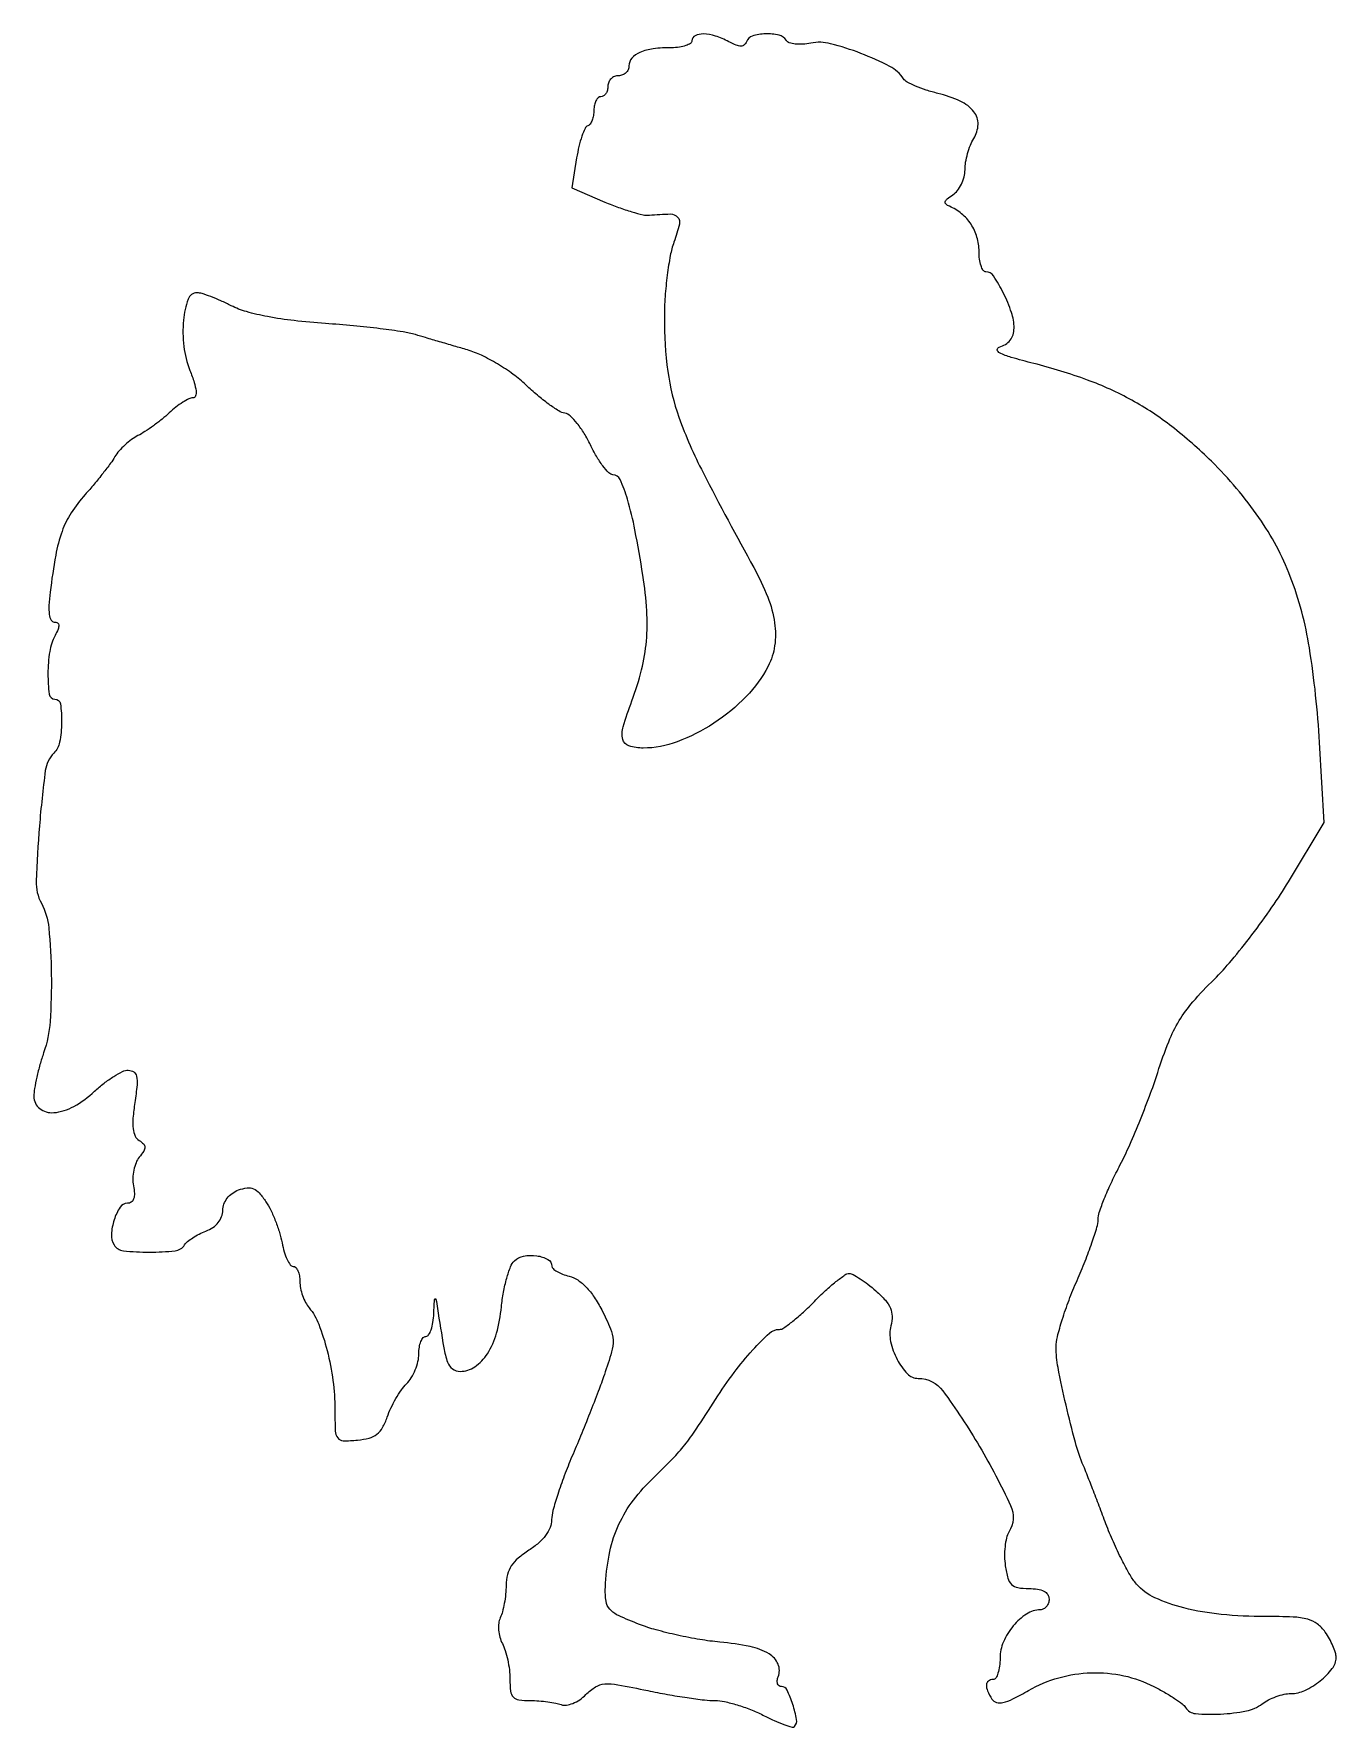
# Model space of a CAD drawing. Extents: x 0 to 186, y 0 to 242.
import ezdxf

# ---------------------------------------------------------------- set-up
doc = ezdxf.new("R2010")
doc.units = 0

msp = doc.modelspace()

# ---------------------------------------------------------------- linework, layer by layer
msp.add_lwpolyline([(94, 241, -0.25072), (93.794513, 240.615966, -0.064599), (93.142775, 240.29375, -0.050053), (92.199652, 240.072813, -0.032533), (91.081787, 240, 0.030592), (88.464741, 239.839727, 0.070776), (86.568186, 239.327789, 0.110688), (85.418948, 238.497862, 0.18323), (85, 237.393011, -0.106859), (84.885101, 236.86153, -0.099462), (84.559375, 236.409197, -0.095925), (84.07263, 236.105949, -0.091732), (83.5, 236, 0.099038), (82.927543, 235.885486, 0.097945), (82.440625, 235.559375, 0.097945), (82.114514, 235.072457, 0.099038), (82, 234.5, -0.064853), (81.925306, 233.926543, -0.082425), (81.70625, 233.440625, -0.098894), (81.381354, 233.115568, -0.148195), (81, 233, 0.184457), (80.61825, 232.854207, 0.090315), (80.29375, 232.436979, 0.070178), (80.073823, 231.816758, 0.050201), (80, 231.083333, -0.042927), (79.934804, 230.325343, -0.05054), (79.740912, 229.631771, -0.058033), (79.456419, 229.097796, -0.152157), (79.117998, 228.833333, 0.198859), (78.735354, 228.474042, 0.022676), (78.287827, 227.350065, 0.024609), (77.864983, 225.903414, 0.017645), (77.530438, 224.251996), (76.824879, 220.003991), (81.576963, 217.96701, 0.013437), (83.512574, 217.198196, 0.015463), (85.398857, 216.572495, 0.014651), (87.019338, 216.141294, 0.081476), (87.914524, 216.080169, -0.01749), (90.921516, 216.259112, -0.216604), (91.949928, 215.821692, -0.252897), (92.205309, 214.807237, -0.023503), (91.426055, 212.25, 0.039636), (90.908478, 210.331836, 0.014385), (90.471495, 207.545312, 0.01416), (90.166217, 204.45502, 0.016395), (90.055762, 201.5, 0.034664), (90.556707, 193.771323, 0.052418), (92.149801, 187.226429, 0.03352), (95.588905, 179.325018, 0.006713), (102.836348, 165.768896, -0.031878), (104.828296, 161.544901, -0.058311), (105.807696, 157.869596, -0.07145), (105.811861, 154.620516, -0.083498), (104.877814, 151.684259, -0.07549), (101.74905, 147.350347, -0.053683), (97.111524, 143.541912, -0.054661), (91.895997, 140.88558, -0.090712), (87.054864, 140, -0.07511), (85.006, 140.309528, -0.264059), (84.125987, 141.245516, -0.133287), (84.174113, 143.043553, -0.017135), (85.420436, 146.729764, 0.028767), (86.806258, 151.165933, 0.03957), (87.496933, 155.284033, 0.037749), (87.547115, 159.605934, 0.023114), (86.986914, 164.674794, 0.008325), (85.85532, 171.15263, 0.024944), (84.789644, 175.517374, 0.0318), (83.751025, 178.337027, 0.288742), (82.711456, 179.036238, -0.196382), (82.123198, 179.297339, -0.029542), (81.268365, 180.299623, -0.029439), (80.35443, 181.669829, -0.02156), (79.5, 183.286238, 0.026771), (78.613707, 184.921471, 0.032135), (77.604997, 186.351106, 0.033845), (76.620663, 187.415438, 0.144636), (75.857437, 187.802634, -0.094315), (74.987913, 188.140166, -0.017167), (73.54756, 189.110163, -0.017934), (71.919658, 190.381106, -0.015424), (70.300604, 191.828823, 0.032182), (68.466787, 193.361213, 0.022822), (66.23243, 194.844694, 0.023118), (63.940779, 196.079573, 0.041306), (61.943167, 196.843951, -0.000492), (60.022476, 197.404323, -0.000377), (57.92393, 198.020547, -0.000381), (55.960612, 198.6003, -0.000903), (54.5, 199.03569, 0.035617), (52.757703, 199.425857, 0.006548), (49.490588, 199.872957, 0.007004), (45.646897, 200.293196, 0.006322), (41.659449, 200.621894, -0.011046), (37.177925, 201.033981, -0.018037), (33.404706, 201.603691, -0.021268), (30.36457, 202.310564, -0.050166), (28.198007, 203.153965, 0.012651), (26.72057, 203.860698, 0.014539), (25.27555, 204.457727, 0.013709), (24.028887, 204.892151, 0.077126), (23.333871, 205, 0.318648), (22.036823, 204.079981, 0.060909), (21.383664, 201.092204, 0.053396), (21.432821, 197.349685, 0.063703), (22.295206, 193.930396, -0.015818), (22.914511, 192.194349, -0.050003), (23.172939, 190.988413, -0.104615), (23.102859, 190.270361, -0.327242), (22.734006, 190, 0.115759), (22.163632, 189.866154, 0.02575), (21.284668, 189.37164, 0.025425), (20.304753, 188.679733, 0.022141), (19.351938, 187.860903, -0.018328), (18.320345, 186.96061, -0.012958), (17.100716, 186.023838, -0.013102), (15.886889, 185.188317, -0.026779), (14.885643, 184.610903, 0.040162), (13.967015, 184.047884, 0.027311), (13.016845, 183.27205, 0.027583), (12.176704, 182.416488, 0.048558), (11.598156, 181.613099, -0.027041), (10.969193, 180.655482, -0.00776), (9.894002, 179.243274, -0.007785), (8.629637, 177.685543, -0.008204), (7.338872, 176.195301, 0.039522), (5.333899, 173.564425, 0.056977), (4.040273, 170.942613, 0.042277), (3.139489, 167.556829, 0.012511), (2.33472, 162.25, 0.017262), (2.163731, 160.375334, 0.049198), (2.218539, 159.067406, 0.087358), (2.476157, 158.275378, 0.277311), (2.93449, 158, -0.140102), (3.378244, 157.873169, -0.245247), (3.567654, 157.552119, -0.112087), (3.468628, 156.979463, -0.024235), (3.035184, 156.065741, 0.085061), (2.277053, 153.790842, 0.037039), (2.028311, 150.605263, 0.032762), (2.207714, 147.697469, 0.377453), (3, 147, -0.372287), (3.801754, 146.306986, -0.040188), (3.973724, 143.661101, -0.041002), (3.698301, 140.84194, -0.152683), (2.880889, 139.280889, 0.165494), (1.653137, 136.786443, 0.011442), (0.807636, 128.876424, 0.01278), (0.349327, 120.989403, 0.131725), (1.084389, 117.842318, -0.099749), (2.143277, 114.32675, -0.019556), (2.50549, 107.700609, -0.021216), (2.323626, 100.947456, -0.066156), (1.415273, 96.5, 0.014932), (0.883552, 94.803527, 0.01335), (0.432018, 93.014062, 0.013521), (0.112883, 91.384843, 0.040003), (0.014553, 90.25, 0.233842), (0.851238, 88.530943, 0.188464), (2.846575, 87.944517, 0.106575), (5.733207, 88.834476, 0.060483), (8.695766, 91.004627, -0.02302), (10.037812, 92.151192, -0.026037), (11.427331, 93.120109, -0.026561), (12.679661, 93.810358, -0.113137), (13.507039, 94, -0.150734), (14.285731, 93.759792, -0.196096), (14.693999, 93.143508, -0.075801), (14.751709, 91.903306, -0.01101), (14.431149, 89.389438, 0.016542), (14.173221, 87.171429, 0.049367), (14.197597, 85.645044, 0.078861), (14.486149, 84.61056, 0.148018), (15.055574, 83.965653, -0.0584), (15.674928, 83.474723, -0.197163), (15.869542, 83.007338, -0.146883), (15.703511, 82.44368, -0.028654), (15.068022, 81.581962, 0.078929), (14.603399, 80.798336, 0.044558), (14.288222, 79.736755, 0.043115), (14.156574, 78.580522, 0.054072), (14.243652, 77.505746, -0.034738), (14.376257, 76.400765, -0.095733), (14.266576, 75.627482, -0.157385), (13.925318, 75.172936, -0.154869), (13.38038, 75, 0.254308), (12.332794, 74.430339, 0.065817), (11.479746, 72.63346, 0.063069), (11.088298, 70.551167, 0.154569), (11.464874, 69.056835, 0.232457), (12.804015, 68.216478, 0.026031), (16.501308, 68.025644, 0.026037), (20.198482, 68.220088, 0.232197), (21.538122, 69.061683, -0.084151), (21.951907, 69.532058, -0.02702), (22.707373, 70.079857, -0.026089), (23.629171, 70.609101, -0.026432), (24.597139, 71.036932, 0.059857), (25.581321, 71.552931, 0.072173), (26.346929, 72.261264, 0.078568), (26.832256, 73.102398, 0.091886), (27, 74.007473, -0.089794), (27.160336, 74.893068, -0.075693), (27.62551, 75.726029, -0.071636), (28.346159, 76.421134, -0.066888), (29.25, 76.904106, -0.056957), (30.466489, 77.206167, -0.134452), (31.384435, 77.078951, -0.112397), (32.212161, 76.476881, -0.033415), (33.166233, 75.225165, -0.03421), (33.850374, 74.019334, -0.018763), (34.527803, 72.461378, -0.018626), (35.099604, 70.820899, -0.028182), (35.461546, 69.353283, 0.025873), (35.772049, 68.068778, 0.038101), (36.186273, 66.985027, 0.043023), (36.636103, 66.212406, 0.244072), (37.045313, 66, -0.211419), (37.410398, 65.838405, -0.080962), (37.719561, 65.362193, -0.061625), (37.929984, 64.660012, -0.04204), (38, 63.828741, 0.051029), (38.096881, 62.881936, 0.034086), (38.389946, 61.831534, 0.034276), (38.818865, 60.841304, 0.055526), (39.327477, 60.078741, -0.084042), (40.705745, 57.734296, -0.02897), (41.893695, 53.972094, -0.028393), (42.723014, 49.68665, -0.033609), (43, 45.570622, 0.009674), (43.059641, 42.488412, 0.150259), (43.405332, 41.501696, 0.235225), (44.190177, 41.099582, 0.027027), (46.231945, 41.186642, 0.040993), (47.901698, 41.488063, 0.100163), (49.015943, 42.040387, 0.102166), (49.814725, 42.974777, 0.043756), (50.481945, 44.484116, -0.028884), (50.999561, 45.755894, -0.020843), (51.715009, 47.110376, -0.021156), (52.506106, 48.344751, -0.042183), (53.25, 49.234116, 0.05921), (53.920191, 50.093032, 0.038775), (54.485938, 51.215647, 0.038747), (54.87209, 52.413548, 0.058663), (55, 53.5, -0.038131), (55.073116, 54.457356, -0.057076), (55.29375, 55.265625, -0.074992), (55.617064, 55.817169, -0.226478), (56, 56, 0.259253), (56.394416, 56.219242, 0.055008), (56.746253, 56.954687, 0.044589), (57.011287, 58.004922, 0.029058), (57.136182, 59.25, -0.002251), (57.219733, 61.05018, -0.139668), (57.321838, 61.349818, -0.670812), (57.439239, 61.323947, -0.004987), (57.655875, 60, 0.003584), (58.55903, 54.381574, 0.044644), (59.104612, 52.295294, 0.149), (59.805096, 51.356107, 0.159876), (60.890325, 51, 0.153373), (62.991739, 51.66013, 0.098312), (64.779004, 53.517921, 0.074396), (66.092251, 56.446536, 0.044336), (66.794166, 60.209644, -0.021033), (67.085651, 62.310705, -0.0236), (67.545223, 64.299413, -0.023772), (68.09166, 65.938287, -0.104385), (68.64528, 66.788137, -0.153437), (69.959535, 67.473855, -0.078921), (71.834289, 67.509264, -0.089431), (73.438281, 66.983024, -0.275518), (74, 66.04102, 0.217001), (74.163566, 65.68189, 0.047225), (74.730803, 65.275506, 0.041092), (75.535127, 64.891776, 0.029285), (76.487839, 64.592408, -0.088053), (77.684842, 64.055622, -0.052071), (78.884423, 63.042647, -0.044015), (80.04212, 61.603731, -0.029459), (81.112112, 59.780242, -0.017514), (82.372269, 57.080553, -0.090424), (82.732709, 55.478767, -0.08148), (82.524787, 53.777599, -0.012745), (81.490734, 50.546241, -0.007004), (80.615162, 48.141669, -0.003194), (79.407255, 45.023722, -0.003162), (78.0925, 41.753978, -0.004346), (76.86646, 38.832387, 0.011068), (75.766273, 36.108643, 0.012383), (74.830707, 33.438246, 0.011738), (74.145949, 31.133013, 0.062269), (73.96148, 29.832387, -0.090603), (73.735491, 28.701447, -0.065623), (73.108055, 27.5771, -0.055453), (72.092745, 26.489092, -0.03626), (70.71148, 25.467816, 0.034224), (69.167451, 24.335879, 0.073399), (68.19234, 23.231327, 0.083881), (67.655293, 21.993422, 0.057112), (67.459159, 20.467816, -0.022205), (67.385857, 19.208963, -0.018459), (67.199379, 17.880687, -0.018853), (66.93737, 16.675646, -0.046973), (66.632155, 15.828141, 0.082135), (66.409534, 15.041076, 0.047668), (66.393298, 14.056248, 0.046058), (66.569051, 13.03746, 0.057191), (66.922997, 12.143882, -0.047737), (67.336524, 11.154771, -0.022905), (67.68363, 9.822064, -0.02247), (67.921214, 8.386911, -0.02979), (68, 7.065741, 0.029034), (68.10033, 5.339409, 0.162571), (68.48797, 4.512639, 0.171172), (69.282491, 4.108059, 0.032995), (70.918213, 4, -0.017258), (72.145818, 3.957616, -0.015196), (73.421138, 3.830413, -0.015445), (74.564514, 3.645086, -0.043735), (75.340894, 3.422681, 0.130983), (76.062228, 3.345987, 0.058005), (76.99231, 3.603835, 0.051806), (77.971677, 4.126017, 0.048046), (78.850078, 4.850078, -0.057875), (80.240429, 5.951087, -0.122824), (81.539652, 6.366883, -0.061297), (83.417232, 6.259502, -0.006671), (87.677023, 5.427396, 0.007315), (90.493565, 4.88098, 0.007394), (93.314848, 4.419298, 0.007241), (95.781884, 4.089394, 0.029622), (97.289465, 4, -0.052538), (98.642129, 3.857473, -0.020899), (100.451815, 3.392008, -0.020408), (102.378773, 2.722592, -0.02415), (104.136743, 1.930239, 0.012493), (105.724293, 1.1697, 0.019312), (107.134752, 0.601175, 0.014293), (108.292924, 0.222564, 0.274812), (108.645573, 0.31224, 0.246827), (108.950641, 1.293513, 0.033424), (108.401171, 3.450932, 0.032944), (107.577214, 5.501494, 0.288328), (106.784603, 6, -0.164938), (106.449088, 6.113773, -0.151107), (106.237483, 6.412073, -0.108965), (106.191955, 6.865961, -0.062407), (106.324328, 7.402801, 0.193117), (106.297, 9.208852, 0.160867), (105.028591, 10.667744, 0.084262), (102.295584, 11.721487, 0.027424), (98, 12.348912, -0.018732), (95.146409, 12.715202, -0.012845), (91.940625, 13.334433, -0.012964), (88.879644, 14.091382, -0.02551), (86.5, 14.878289, -0.013462), (83.508555, 16.13352, -0.100836), (82.267931, 17.029005, -0.153389), (81.728166, 18.174973, -0.043906), (81.632759, 20.159873, -0.037352), (82.162998, 24.774831, -0.053658), (83.363289, 28.706839, -0.055447), (85.335667, 32.197897, -0.043611), (88.176781, 35.488535, 0.006199), (91.23077, 38.532839, 0.025111), (92.971498, 40.50011, 0.022261), (94.60218, 42.738271, 0.004148), (97.375124, 47, -0.017999), (100.019053, 50.82724, -0.024574), (102.685629, 54.060321, -0.02285), (105.073293, 56.45229, -0.187297), (106.484143, 57, 0.15459), (107.1146, 57.199698, 0.014924), (108.41541, 58.175, 0.017852), (109.923031, 59.467956, 0.013176), (111.5, 61, -0.012813), (113.072414, 62.529844, -0.017644), (114.56611, 63.815717, -0.014388), (115.851837, 64.786475, -0.16346), (116.452948, 64.968399, -0.117417), (117.02081, 64.81494, -0.01918), (118.007752, 64.228617, -0.020216), (119.136144, 63.431815, -0.016596), (120.27557, 62.49437, -0.029476), (121.625848, 61.157056, -0.081467), (122.344213, 60.03312, -0.10099), (122.582097, 58.888076, -0.062442), (122.415334, 57.518686, 0.115196), (122.378144, 55.268277, 0.066813), (123.300505, 52.712002, 0.070782), (124.761907, 50.669451, 0.204905), (126.326886, 50, -0.238999), (129.832285, 48.222917, -0.024827), (135.074826, 40.269054, -0.024501), (139.504834, 31.844789, -0.253579), (139.271776, 28.063575, 0.081301), (138.922185, 27.227409, 0.031645), (138.708884, 25.988435, 0.030299), (138.643667, 24.591165, 0.032959), (138.752122, 23.23554, 0.030002), (139.120722, 21.469082, 0.135513), (139.652864, 20.571359, 0.1519), (140.534499, 20.129239, 0.040856), (142.113499, 20, -0.036065), (143.371976, 19.909107, -0.08396), (144.268917, 19.620085, -0.125232), (144.803397, 19.14329, -0.1494), (145, 18.5, -0.081531), (144.905539, 17.924559, -0.089882), (144.632812, 17.430852, -0.097771), (144.226857, 17.094502, -0.118138), (143.75, 16.966731, 0.138784), (141.793045, 16.356192, 0.074185), (139.884166, 14.660517, 0.071341), (138.480239, 12.390768, 0.103239), (138, 10.089707, -0.030688), (137.927281, 8.906031, -0.047611), (137.70625, 7.907602, -0.060698), (137.384514, 7.213893, -0.259416), (137, 7, 0.157748), (136.344799, 6.788011, 0.22632), (136.057044, 6.261055, 0.118604), (136.216626, 5.391125, 0.03698), (136.847432, 4.212621, 0.186799), (137.491154, 3.737257, 0.125391), (138.416105, 3.721296, 0.058915), (139.81817, 4.23296, 0.01292), (142.082119, 5.450575, -0.061454), (146.393059, 7.255624, -0.060644), (151.03304, 7.969422, -0.061194), (155.669861, 7.547536, -0.064783), (159.971989, 6.01429, -0.012969), (161.508193, 5.17968, -0.015608), (162.905077, 4.313935, -0.014342), (164.027668, 3.521416, -0.093727), (164.491168, 3.01429, 0.237477), (165.915436, 2.139287, 0.032966), (169.489214, 2.072515, 0.036567), (173.174098, 2.518063, 0.114023), (175.44113, 3.531803, -0.044818), (176.342004, 4.094079, -0.031086), (177.445337, 4.568717, -0.031455), (178.571661, 4.894078, -0.054636), (179.53812, 5, 0.111408), (181.534016, 5.450308, 0.057213), (183.720168, 6.815146, 0.05823), (185.451378, 8.557943, 0.167987), (186, 10.144789, 0.075451), (185.894764, 10.838203, 0.025911), (185.542718, 11.793603, 0.025067), (185.03911, 12.823039, 0.026484), (184.443296, 13.777494, 0.078377), (183.306493, 14.955859, 0.098518), (181.943671, 15.615037, 0.053958), (179.848691, 15.923736, 0.009622), (175.886116, 16, -0.024104), (169.601176, 16.303159, -0.03765), (164.266048, 17.228101, -0.045195), (160.11013, 18.685384, -0.107044), (157.49518, 20.635831, -0.047881), (156.567613, 21.932449, -0.013704), (155.386028, 24.106288, -0.01366), (154.181085, 26.644956, -0.014111), (153.13037, 29.218559, 0.001251), (152.164453, 31.770074, 0.001367), (151.213713, 34.242327, 0.001278), (150.388925, 36.353658, 0.006806), (149.91961, 37.5, -0.034336), (148.767486, 40.825041, -0.009501), (147.42152, 46.187743, -0.008702), (146.282472, 51.544885, -0.048062), (146, 54.476731, -0.062697), (146.183965, 55.938061, -0.01368), (146.88125, 58.383009, -0.014047), (147.851588, 61.185988, -0.013058), (149, 64, 0.009019), (150.148856, 66.751377, 0.01102), (151.11938, 69.365643, 0.009622), (151.840765, 71.585616, 0.073576), (152.002145, 72.667613, -0.081582), (152.173859, 73.705408, -0.013202), (152.884018, 75.631851, -0.014268), (153.853686, 77.874398, -0.012115), (155.001256, 80.185495, 0.016376), (156.32965, 82.918971, 0.007911), (157.858598, 86.497376, 0.007836), (159.335911, 90.280402, 0.011154), (160.519875, 93.688864, -0.016254), (162.09268, 98.072028, -0.041924), (163.586747, 101.081388, -0.043248), (165.533632, 103.745637, -0.018256), (168.570012, 106.978852, 0.023384), (171.051896, 109.676513, 0.011426), (173.97042, 113.329072, 0.011308), (176.837933, 117.272814, 0.016075), (179.190978, 120.912374), (184.28346, 129.373781), (183.631805, 140.783487, 0.024893), (182.181496, 154.307849, 0.052625), (179.455686, 164.482374, 0.060802), (174.978503, 172.909361, 0.045662), (168.198635, 180.941084, 0.029255), (162.526463, 185.915595, 0.039591), (156.834097, 189.664041, 0.038389), (150.483727, 192.549207, 0.025259), (142.810135, 194.916222, -0.007464), (139.601529, 195.782237, -0.04134), (137.930965, 196.413299, -0.26377), (137.610865, 196.870136, -0.367981), (137.882569, 197.25904, 0.073677), (138.766099, 197.63558, 0.089046), (139.438427, 198.234334, 0.089939), (139.855938, 199.024304, 0.076852), (140, 199.95604, 0.080776), (139.636567, 202.190993, 0.035418), (138.483712, 204.970212, 0.030513), (137.068813, 207.412855, 0.25129), (135.97432, 208, -0.255244), (135.59991, 208.204451, -0.062579), (135.286206, 208.860268, -0.048778), (135.070895, 209.806679, -0.031565), (135, 210.928571, 0.071573), (134.707536, 212.961218, 0.074318), (133.854649, 214.800626, 0.074698), (132.505864, 216.302794, 0.073442), (130.767857, 217.352674, -0.087046), (130.282887, 217.663826, -0.285608), (130.185614, 218.014888, -0.15406), (130.467758, 218.434625, -0.027241), (131.25, 218.99165, 0.085299), (131.919923, 219.59664, 0.052674), (132.485938, 220.497749, 0.05098), (132.870287, 221.53863, 0.063046), (133, 222.563259, -0.041377), (133.090233, 223.651773, -0.026679), (133.365045, 224.887903, -0.026787), (133.76637, 226.076353, -0.044785), (134.242705, 227.017025, 0.132943), (134.857072, 229.046807, 0.176877), (134.254566, 230.861526, 0.119111), (132.328738, 232.365446, 0.046582), (129.119181, 233.474843, -0.018498), (127.461031, 233.94572, -0.022425), (125.947519, 234.512866, -0.021766), (124.737057, 235.092957, -0.123775), (124.212299, 235.568958, 0.126471), (122.252121, 237.328129, 0.028305), (118.122611, 239.188157, 0.028897), (113.784474, 240.572202, 0.112585), (110.986451, 240.64729, -0.033582), (109.829013, 240.495667, -0.043177), (108.756436, 240.520536, -0.049282), (107.907223, 240.699736, -0.179587), (107.479756, 241.032755, 0.200438), (106.433947, 241.781878, 0.064309), (104.493607, 241.971692, 0.065598), (102.617832, 241.66526, 0.243685), (101.785534, 240.856602, -0.129867), (101.479213, 240.389096, -0.185192), (101.020605, 240.213204, -0.099357), (100.329681, 240.351868, -0.023822), (99.267942, 240.856602, 0.04464), (97.373956, 241.662227, 0.071557), (95.645894, 241.95901, 0.115834), (94.455682, 241.713493, 0.292088)], format="xyb", close=True)

doc.saveas('drawing.dxf')
